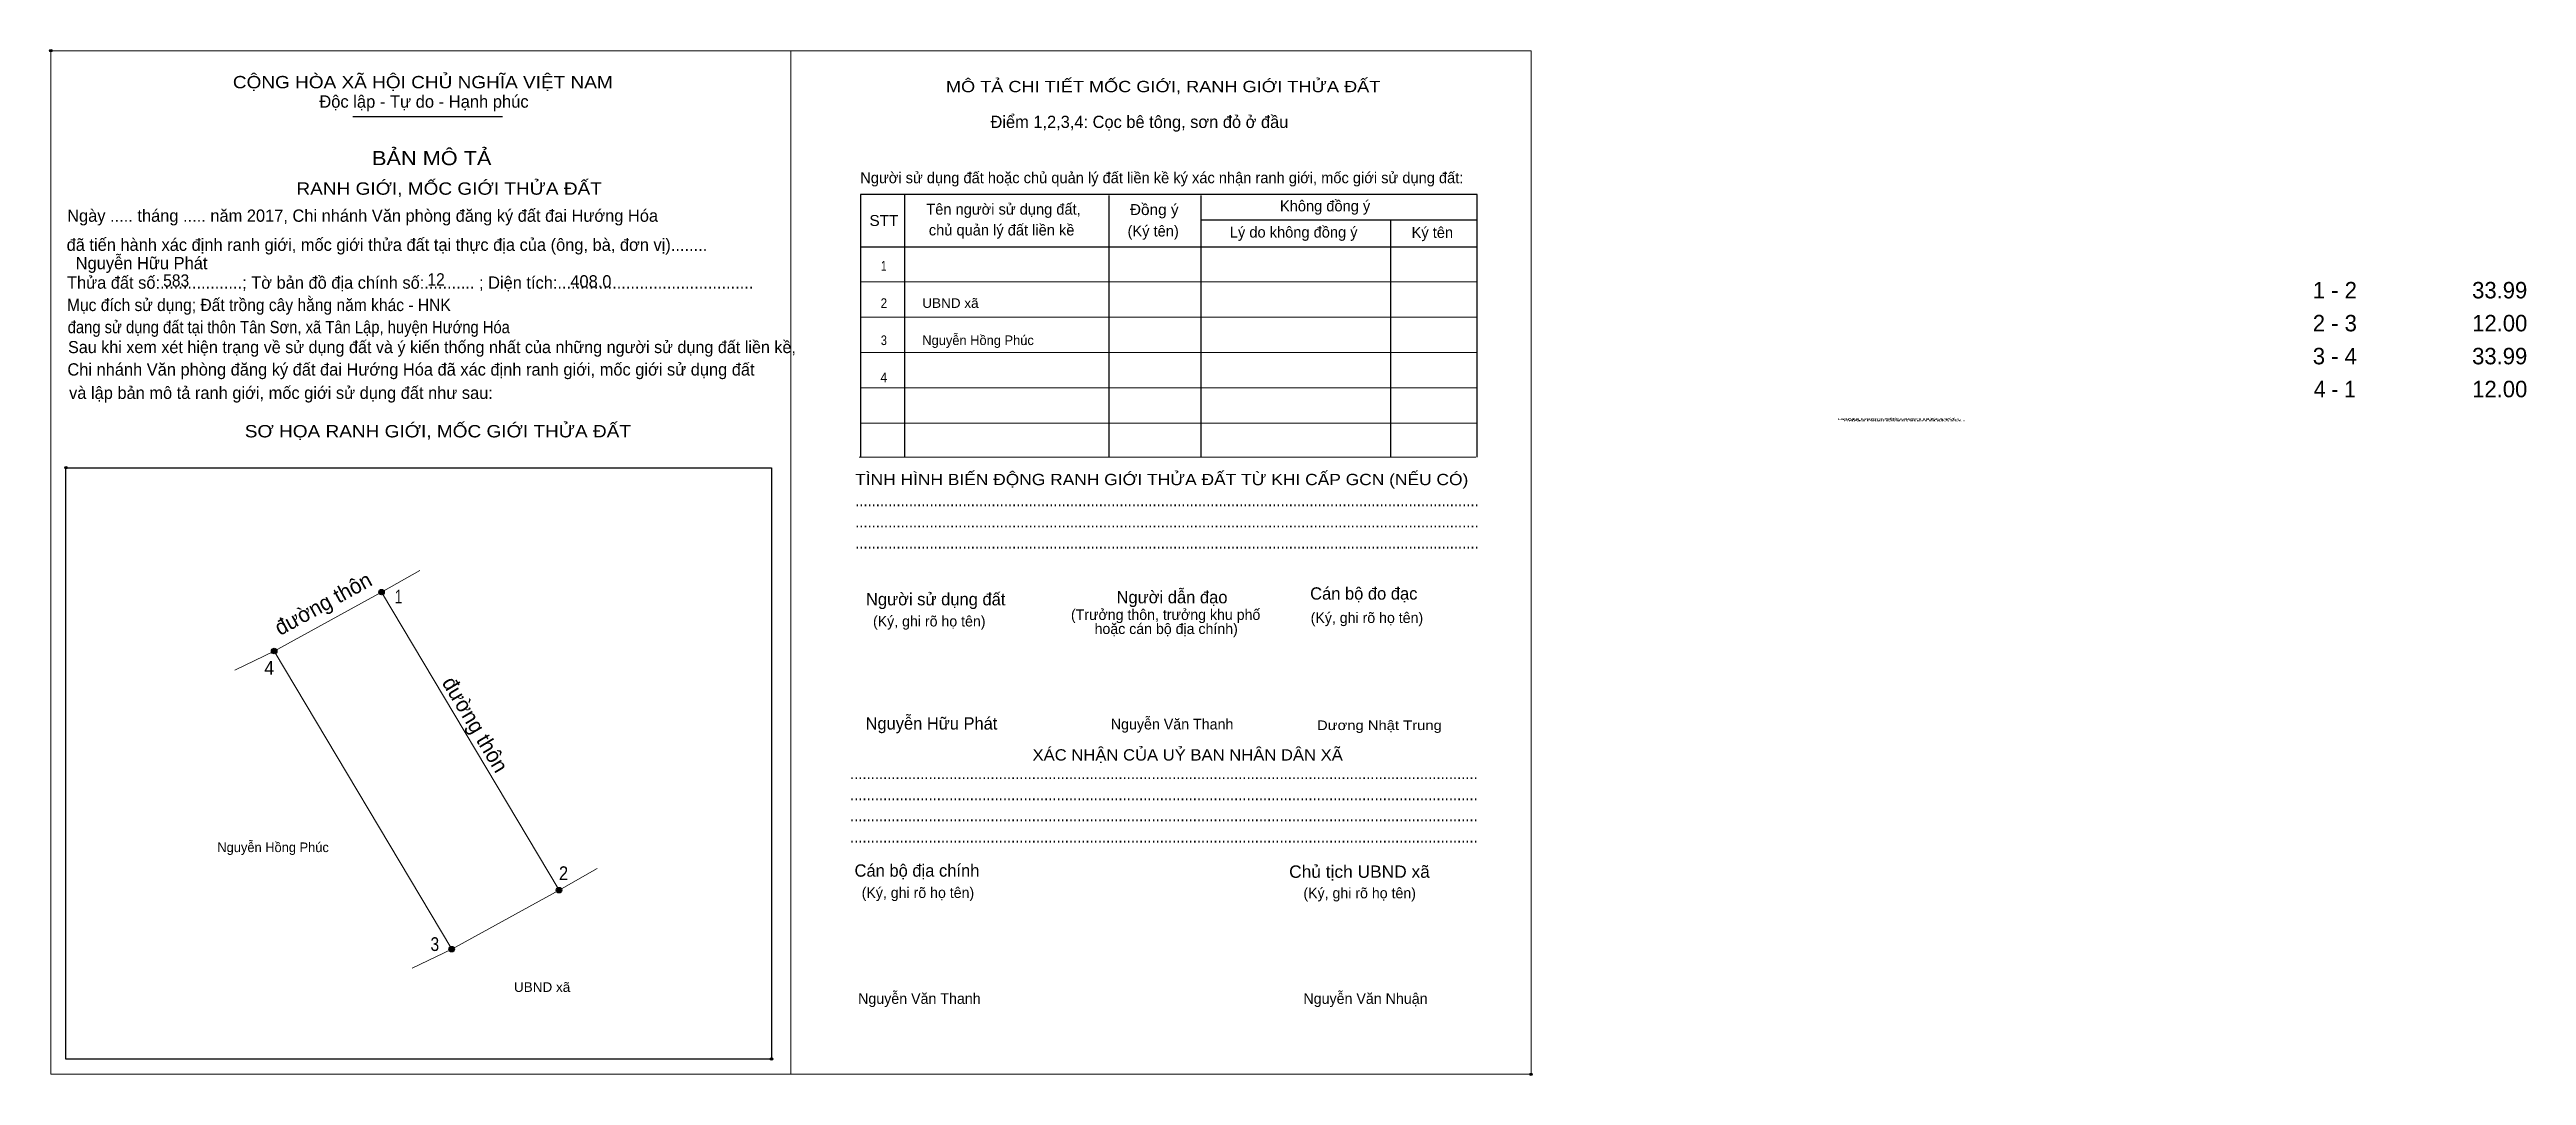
# Model space of a CAD drawing. Header units: metres. Extents: x 548191 to 548433, y 1837750 to 1837851.
import ezdxf
from ezdxf.enums import TextEntityAlignment as Align

# ---------------------------------------------------------------- set-up
doc = ezdxf.new("R2010")
doc.units = ezdxf.units.M
doc.header["$LTSCALE"] = 0.48
doc.header["$PDMODE"] = 32
doc.header["$PDSIZE"] = 0.24
for name, color, linetype, lineweight in [('1', 7, 'Continuous', 25), ('10', 7, 'Continuous', 13), ('11', 7, 'Continuous', 25), ('2', 7, 'Continuous', 13), ('27', 7, 'Continuous', 13)]:
    doc.layers.add(name, color=color, linetype=linetype, lineweight=lineweight)
for name, color, linetype in [('36', 7, 'Continuous'), ('52', 7, 'Continuous'), ('6', 7, 'Continuous'), ('60', 7, 'Continuous'), ('9', 7, 'Continuous')]:
    doc.layers.add(name, color=color, linetype=linetype)

msp = doc.modelspace()

# ---------------------------------------------------------------- hatches: boundary and pattern name
at = {"layer": '11'}
for points in [[(548223.3792, 1837797.81, 1), (548222.8408, 1837797.81, 1)], [(548212.8592, 1837792.03, 1), (548212.3208, 1837792.03, 1)], [(548240.7692, 1837768.6, 1), (548240.2308, 1837768.6, 1)], [(548230.2492, 1837762.82, 1), (548229.7108, 1837762.82, 1)], [(548230.2492, 1837762.82, 1), (548229.7108, 1837762.82, 1)]]:
    msp.add_hatch(color=256, dxfattribs=at).paths.add_polyline_path(points)

# ---------------------------------------------------------------- linework, layer by layer
at = {"layer": '1'}
for p, q in [((548220.3, 1837844.43), (548234.97, 1837844.43)), ((548274.36, 1837836.78), (548274.36, 1837811.03)), ((548294.37, 1837836.68), (548294.37, 1837811.03)), ((548303.39, 1837836.68), (548303.39, 1837811.03)), ((548303.39, 1837834.29), (548330.44, 1837834.29)), ((548321.96, 1837834.29), (548321.96, 1837811.03)), ((548270.02, 1837831.66), (548330.44, 1837831.66))]:
    msp.add_line(p, q, dxfattribs=at)
at = {"layer": '1', "lineweight": 13}
for p, q in [((548270.02, 1837828.2), (548330.44, 1837828.2)), ((548270.02, 1837824.75), (548330.44, 1837824.75)), ((548270.02, 1837821.29), (548330.44, 1837821.29)), ((548270.02, 1837817.83), (548330.44, 1837817.83)), ((548270.02, 1837814.37), (548330.44, 1837814.37)), ((548269.91, 1837811.03), (548330.33, 1837811.03))]:
    msp.add_line(p, q, dxfattribs=at)
at = {"layer": '1'}
msp.add_lwpolyline([(548330.44, 1837811.03), (548330.44, 1837836.78), (548270.02, 1837836.78), (548270.02, 1837811.03)], dxfattribs=at)
msp.add_lwpolyline([(548192.19, 1837810), (548261.31, 1837810), (548261.31, 1837752.05), (548192.19, 1837752.05)], close=True, dxfattribs=at)
for p in [(548190.7, 1837850.86), (548190.71, 1837850.86), (548192.19, 1837810), (548261.31, 1837752.06), (548261.31, 1837752.05), (548335.73, 1837750.56)]:
    msp.add_point(p, dxfattribs=at)
at = {"layer": '10'}
msp.add_line((548212.59, 1837792.03), (548223.11, 1837797.81), dxfattribs=at)
msp.add_lwpolyline([(548229.98, 1837762.82), (548212.59, 1837792.03), (548223.11, 1837797.81), (548240.5, 1837768.6)], close=True, dxfattribs=at)
at = {"layer": '11'}
for centre in [(548223.11, 1837797.81), (548212.59, 1837792.03), (548240.5, 1837768.6), (548229.98, 1837762.82), (548229.98, 1837762.82)]:
    msp.add_circle(centre, 0.2692, dxfattribs=at)
at = {"layer": '2'}
for points in [[(548190.7, 1837850.86), (548263.21, 1837850.86), (548263.21, 1837750.56), (548190.7, 1837750.56)], [(548263.22, 1837850.85), (548335.73, 1837850.85), (548335.73, 1837750.56), (548263.22, 1837750.56)], [(548263.22, 1837850.85), (548335.73, 1837850.85), (548335.73, 1837750.56), (548263.22, 1837750.56)]]:
    msp.add_lwpolyline(points, close=True, dxfattribs=at)
at = {"layer": '27'}
for p, q in [((548223.11, 1837797.81), (548226.85, 1837799.94)), ((548212.59, 1837792.03), (548208.72, 1837790.15)), ((548240.5, 1837768.6), (548244.24, 1837770.73)), ((548229.98, 1837762.82), (548226.11, 1837760.94))]:
    msp.add_line(p, q, dxfattribs=at)

# ---------------------------------------------------------------- texts
at = {"layer": '1'}
for s, height, width, p in [('CỘNG HÒA XÃ HỘI CHỦ NGHĨA VIỆT NAM', 1.21, 1.15, (548208.54, 1837847.18)), ('RANH GIỚI, MỐC GIỚI THỬA ĐẤT', 1.211, 1.15, (548214.77, 1837836.75)), ('Đồng ý', 1.072, 1.05, (548296.43, 1837834.76)), ('STT', 1.072, 1.05, (548270.91, 1837833.69)), ('Mục đích sử dụng; Đất trồng cây hằng năm khác - HNK', 1.202, 0.95, (548192.29, 1837825.35)), ('đang sử dụng đất tại thôn Tân Sơn, xã Tân Lập, huyện Hướng Hóa', 1.202, 0.9, (548192.36, 1837823.18)), ('SƠ HỌA RANH GIỚI, MỐC GIỚI THỬA ĐẤT', 1.211, 1.15, (548209.71, 1837812.97)), ('RANH GIỚI, MỐC GIỚI THỬA ĐẤT', 0.1516, 3.55, (548365.77, 1837814.69)), ('RANH GIỚI, MỐC GIỚI THỬA ĐẤT', 0.1516, 3.55, (548366.21, 1837814.69)), ('RANH GIỚI, MỐC GIỚI THỬA ĐẤT', 0.1516, 3.55, (548366.36, 1837814.53)), ('RANH GIỚI, MỐC GIỚI THỬA ĐẤT', 0.1516, 3.55, (548366.81, 1837814.53)), ('TÌNH HÌNH BIẾN ĐỘNG RANH GIỚI THỬA ĐẤT TỪ KHI CẤP GCN (NẾU CÓ)', 1.107, 1.15, (548269.51, 1837808.29)), ('.......................................................................................................................................................', 1.21, 0.9, (548269.51, 1837806.21)), ('.......................................................................................................................................................', 1.21, 0.9, (548269.51, 1837804.14)), ('.......................................................................................................................................................', 1.21, 0.9, (548269.51, 1837802.06)), ('Dương Nhật Trung', 0.942, 1.15, (548314.76, 1837784.29)), ('........................................................................................................................................................', 1.21, 0.9, (548269.01, 1837779.48)), ('........................................................................................................................................................', 1.21, 0.9, (548269.01, 1837777.41)), ('........................................................................................................................................................', 1.21, 0.9, (548269.01, 1837775.34)), ('........................................................................................................................................................', 1.21, 0.9, (548269.01, 1837773.27)), ('Chủ tịch UBND xã', 1.21, 1.05, (548312.03, 1837769.81))]:
    msp.add_text(s, height=height, dxfattribs=dict(at, width=width)).set_placement(p)
for s, height, width, p in [('MÔ TẢ CHI TIẾT MỐC GIỚI, RANH GIỚI THỬA ĐẤT', 1.107, 1.2, (548299.685, 1837846.8)), ('BẢN MÔ TẢ', 1.383, 1.15, (548228.025, 1837839.65)), ('XÁC NHẬN CỦA UỶ BAN NHÂN DÂN XÃ', 1.107, 1.1, (548302.09, 1837781.3))]:
    msp.add_text(s, height=height, dxfattribs=dict(at, width=width)).set_placement(p, align=Align.CENTER)
for s, height, p in [('Độc lập - Tự do - Hạnh phúc', 1.21, (548217.01, 1837845.28)), ('Điểm 1,2,3,4: Cọc bê tông, sơn đỏ ở đầu', 1.202, (548282.77, 1837843.29)), ('Người sử dụng đất hoặc chủ quản lý đất liền kề ký xác nhận ranh giới, mốc giới sử dụng đất:', 1.072, (548270.01, 1837837.88)), ('Tên người sử dụng đất,', 1.072, (548276.48, 1837834.8)), ('Không đồng ý', 1.072, (548311.13, 1837835.12)), ('Ngày ..... tháng ..... năm 2017, Chi nhánh Văn phòng đăng ký đất đai Hướng Hóa', 1.202, (548192.31, 1837834.1)), ('chủ quản lý đất liền kề', 1.072, (548276.73, 1837832.76)), ('(Ký tên)', 1.072, (548296.2, 1837832.66)), ('Lý do không đồng ý', 1.072, (548306.22, 1837832.55)), ('Ký tên', 1.072, (548324.03, 1837832.52)), (' đã tiến hành xác định ranh giới, mốc giới thửa đất tại thực địa của (ông, bà, đơn vị)........', 1.202, (548191.81, 1837831.25)), ('Thửa đất số:..................; Tờ bản đồ địa chính số:........... ; Diện tích:...........................................', 1.202, (548192.29, 1837827.54)), ('Sau khi xem xét hiện trạng về sử dụng đất và ý kiến thống nhất của những người sử dụng đất liền kề,', 1.183, (548192.39, 1837821.23)), ('Chi nhánh Văn phòng đăng ký đất đai Hướng Hóa đã xác định ranh giới, mốc giới sử dụng đất', 1.202, (548192.33, 1837819.03)), (' và lập bản mô tả ranh giới, mốc giới sử dụng đất như sau:', 1.202, (548192.05, 1837816.74)), ('Người sử dụng đất', 1.21, (548270.57, 1837796.51)), ('Người dẫn đạo', 1.21, (548295.12, 1837796.71)), ('Cán bộ đo đạc', 1.208, (548314.09, 1837797.07)), ('(Ký, ghi rõ họ tên)', 1.037, (548271.26, 1837794.44)), ('(Ký, ghi rõ họ tên)', 1.037, (548314.14, 1837794.78)), ('Nguyễn Văn Thanh', 1.042, (548294.56, 1837784.35)), ('Cán bộ địa chính', 1.21, (548269.45, 1837769.92)), ('(Ký, ghi rõ họ tên)', 1.037, (548270.15, 1837767.84)), ('(Ký, ghi rõ họ tên)', 1.037, (548313.43, 1837767.8)), ('Nguyễn Văn Thanh', 1.042, (548269.8, 1837757.46)), ('Nguyễn Văn Nhuận', 1.042, (548313.43, 1837757.46))]:
    msp.add_text(s, height=height, dxfattribs=at).set_placement(p)
for s, p in [('(Trưởng thôn, trưởng khu phố', (548299.93, 1837795.08)), ('hoặc cán bộ địa chính)', (548299.985, 1837793.7))]:
    msp.add_text(s, height=1.037, dxfattribs=at).set_placement(p, align=Align.CENTER)
at = {"layer": '10'}
for rotation, p in [(28.786, (548213.16, 1837793.5)), (300.767, (548228.97, 1837788.95))]:
    msp.add_text('đường thôn', height=1.5, rotation=rotation, dxfattribs=at).set_placement(p)
at = {"layer": '36'}
msp.add_text('Nguyễn Hồng Phúc', height=0.942, dxfattribs=at).set_placement((548212.485, 1837772.33), align=Align.CENTER)
at = {"layer": '36', "width": 1.05}
msp.add_text('UBND xã', height=0.942, dxfattribs=at).set_placement((548238.84, 1837758.63), align=Align.CENTER)
at = {"layer": '52'}
for s, p in [('1 - 2', (548414.485, 1837826.59)), ('33.99', (548430.635, 1837826.59)), ('2 - 3', (548414.485, 1837823.36)), ('12.00', (548430.64, 1837823.36)), ('3 - 4', (548414.485, 1837820.13)), ('33.99', (548430.635, 1837820.13)), ('12.00', (548430.64, 1837816.9))]:
    msp.add_text(s, height=1.615, dxfattribs=at).set_placement(p, align=Align.CENTER)
at = {"layer": '52', "width": 0.95}
msp.add_text('4 - 1', height=1.615, dxfattribs=at).set_placement((548414.485, 1837816.9), align=Align.CENTER)
at = {"layer": '6'}
for s, p in [('Nguyễn Hữu Phát', (548193.14, 1837829.45)), ('408.0', (548241.6, 1837827.66)), ('Nguyễn Hữu Phát', (548270.53, 1837784.34))]:
    msp.add_text(s, height=1.206, dxfattribs=at).set_placement(p)
at = {"layer": '6', "width": 0.95}
for s, p in [('583', (548201.71, 1837827.74)), ('12', (548227.6, 1837827.85))]:
    msp.add_text(s, height=1.206, dxfattribs=at).set_placement(p)
at = {"layer": '60'}
for s, width, p in [('1', 0.75, (548272.315, 1837829.31)), ('2', 0.9, (548272.325, 1837825.66)), ('3', 0.85, (548272.325, 1837822.02)), ('4', 0.95, (548272.32, 1837818.38))]:
    msp.add_text(s, height=0.942, dxfattribs=dict(at, width=width)).set_placement(p, align=Align.CENTER)
at = {"layer": '60', "width": 1.05}
msp.add_text('UBND xã', height=0.942, dxfattribs=at).set_placement((548276.09, 1837825.66))
at = {"layer": '60'}
msp.add_text('Nguyễn Hồng Phúc', height=0.942, dxfattribs=at).set_placement((548276.09, 1837822.02))
at = {"layer": '9'}
for s, width, p in [('1', 0.75, (548224.78, 1837796.7)), ('4', 0.95, (548212.1, 1837789.71)), ('2', 0.9, (548240.94, 1837769.59)), ('3', 0.85, (548228.33, 1837762.64))]:
    msp.add_text(s, height=1.346, dxfattribs=dict(at, width=width)).set_placement(p, align=Align.CENTER)

doc.saveas('drawing.dxf')
